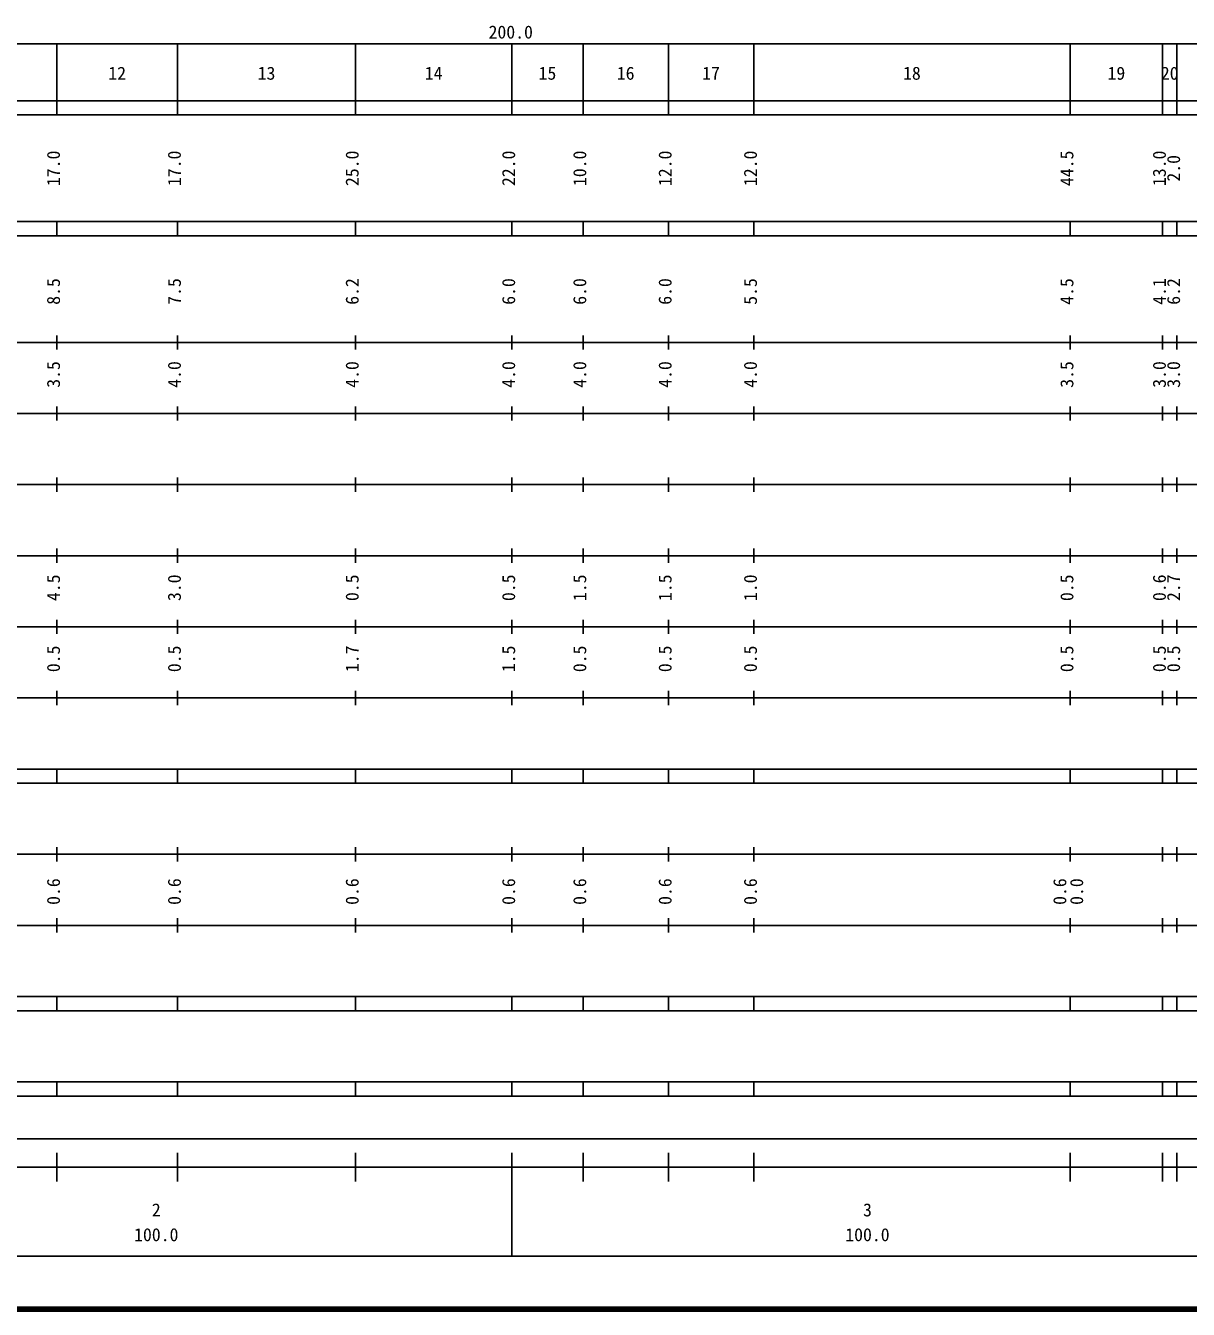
# Model space of a CAD drawing. Units: millimetres on the paper. Extents: x 40 to 680, y 20 to 380.
# Drawn here: x 199.6 to 363.1, y 20 to 200.6 of the extents above; entities that cross this region are included whole.
import ezdxf
from ezdxf.enums import TextEntityAlignment as Align

# ---------------------------------------------------------------- set-up
doc = ezdxf.new("R2010")
doc.units = ezdxf.units.MM
doc.layers.add('M-TTL', color=2, linetype='Continuous', lineweight=140)
doc.layers.add('M-TTL-BAND', color=7, linetype='Continuous', lineweight=25)
doc.styles.add('ＭＳ ゴシック', font='')
doc.styles.get('ＭＳ ゴシック').set_extended_font_data('MS Gothic')

msp = doc.modelspace()

# ---------------------------------------------------------------- linework, layer by layer
at = {"layer": 'M-TTL'}
msp.add_line((40, 20), (680, 20), dxfattribs=at)
at = {"layer": 'M-TTL-BAND'}
for p, q in [((68, 198), (579, 198)), ((204, 188), (204, 198)), ((221, 188), (221, 198)), ((246, 188), (246, 198)), ((268, 188), (268, 198)), ((278, 188), (278, 198)), ((290, 188), (290, 198)), ((302, 188), (302, 198)), ((346.5, 188), (346.5, 198)), ((359.5, 188), (359.5, 198)), ((361.5, 188), (361.5, 198)), ((40, 190), (579, 190)), ((40, 188), (579, 188)), ((40, 173), (579, 173)), ((204, 171), (204, 173)), ((221, 171), (221, 173)), ((246, 171), (246, 173)), ((268, 171), (268, 173)), ((278, 171), (278, 173)), ((290, 171), (290, 173)), ((302, 171), (302, 173)), ((346.5, 171), (346.5, 173)), ((359.5, 171), (359.5, 173)), ((361.5, 171), (361.5, 173)), ((40, 171), (579, 171)), ((40, 156), (579, 156)), ((204, 155), (204, 157)), ((221, 155), (221, 157)), ((246, 155), (246, 157)), ((268, 155), (268, 157)), ((278, 155), (278, 157)), ((290, 155), (290, 157)), ((302, 155), (302, 157)), ((346.5, 155), (346.5, 157)), ((359.5, 155), (359.5, 157)), ((361.5, 155), (361.5, 157)), ((204, 145), (204, 147)), ((221, 145), (221, 147)), ((246, 145), (246, 147)), ((268, 145), (268, 147)), ((278, 145), (278, 147)), ((290, 145), (290, 147)), ((302, 145), (302, 147)), ((346.5, 145), (346.5, 147)), ((359.5, 145), (359.5, 147)), ((361.5, 145), (361.5, 147)), ((46, 146), (579, 146)), ((52, 136), (579, 136)), ((204, 135), (204, 137)), ((221, 135), (221, 137)), ((246, 135), (246, 137)), ((268, 135), (268, 137)), ((278, 135), (278, 137)), ((290, 135), (290, 137)), ((302, 135), (302, 137)), ((346.5, 135), (346.5, 137)), ((359.5, 135), (359.5, 137)), ((361.5, 135), (361.5, 137)), ((204, 125), (204, 127)), ((221, 125), (221, 127)), ((246, 125), (246, 127)), ((268, 125), (268, 127)), ((278, 125), (278, 127)), ((290, 125), (290, 127)), ((302, 125), (302, 127)), ((346.5, 125), (346.5, 127)), ((359.5, 125), (359.5, 127)), ((361.5, 125), (361.5, 127)), ((46, 126), (579, 126)), ((52, 116), (579, 116)), ((204, 115), (204, 117)), ((221, 115), (221, 117)), ((246, 115), (246, 117)), ((268, 115), (268, 117)), ((278, 115), (278, 117)), ((290, 115), (290, 117)), ((302, 115), (302, 117)), ((346.5, 115), (346.5, 117)), ((359.5, 115), (359.5, 117)), ((361.5, 115), (361.5, 117)), ((204, 105), (204, 107)), ((221, 105), (221, 107)), ((246, 105), (246, 107)), ((268, 105), (268, 107)), ((278, 105), (278, 107)), ((290, 105), (290, 107)), ((302, 105), (302, 107)), ((346.5, 105), (346.5, 107)), ((359.5, 105), (359.5, 107)), ((361.5, 105), (361.5, 107)), ((46, 106), (579, 106)), ((40, 96), (579, 96)), ((204, 94), (204, 96)), ((221, 94), (221, 96)), ((246, 94), (246, 96)), ((268, 94), (268, 96)), ((278, 94), (278, 96)), ((290, 94), (290, 96)), ((302, 94), (302, 96)), ((346.5, 94), (346.5, 96)), ((359.5, 94), (359.5, 96)), ((361.5, 94), (361.5, 96)), ((40, 94), (579, 94)), ((204, 83), (204, 85)), ((221, 83), (221, 85)), ((246, 83), (246, 85)), ((268, 83), (268, 85)), ((278, 83), (278, 85)), ((290, 83), (290, 85)), ((302, 83), (302, 85)), ((346.5, 83), (346.5, 85)), ((359.5, 83), (359.5, 85)), ((361.5, 83), (361.5, 85)), ((49, 84), (579, 84)), ((204, 73), (204, 75)), ((221, 73), (221, 75)), ((246, 73), (246, 75)), ((268, 73), (268, 75)), ((278, 73), (278, 75)), ((290, 73), (290, 75)), ((302, 73), (302, 75)), ((346.5, 73), (346.5, 75)), ((359.5, 73), (359.5, 75)), ((361.5, 73), (361.5, 75)), ((40, 74), (579, 74)), ((40, 64), (579, 64)), ((204, 62), (204, 64)), ((221, 62), (221, 64)), ((246, 62), (246, 64)), ((268, 62), (268, 64)), ((278, 62), (278, 64)), ((290, 62), (290, 64)), ((302, 62), (302, 64)), ((346.5, 62), (346.5, 64)), ((359.5, 62), (359.5, 64)), ((361.5, 62), (361.5, 64)), ((40, 62), (579, 62)), ((40, 52), (579, 52)), ((204, 50), (204, 52)), ((221, 50), (221, 52)), ((246, 50), (246, 52)), ((268, 50), (268, 52)), ((278, 50), (278, 52)), ((290, 50), (290, 52)), ((302, 50), (302, 52)), ((346.5, 50), (346.5, 52)), ((359.5, 50), (359.5, 52)), ((361.5, 50), (361.5, 52)), ((40, 50), (579, 50)), ((71, 44), (565, 44)), ((204, 38), (204, 42)), ((221, 38), (221, 42)), ((246, 38), (246, 42)), ((268, 27.5), (268, 42)), ((278, 38), (278, 42)), ((290, 38), (290, 42)), ((302, 38), (302, 42)), ((346.5, 38), (346.5, 42)), ((359.5, 38), (359.5, 42)), ((361.5, 38), (361.5, 42)), ((40, 40), (579, 40)), ((68, 27.5), (579, 27.5))]:
    msp.add_line(p, q, dxfattribs=at)

# ---------------------------------------------------------------- texts
at = {"layer": 'M-TTL-BAND', "style": 'ＭＳ ゴシック'}
for s, p in [('200.0', (264.719, 198.195)), ('12', (211.25, 192.405)), ('13', (232.25, 192.405)), ('14', (255.75, 192.405)), ('15', (271.75, 192.405)), ('16', (282.75, 192.405)), ('17', (294.75, 192.405)), ('18', (323, 192.405)), ('19', (351.75, 192.405)), ('20', (359.25, 192.405)), ('2', (217.375, 32.523)), ('3', (317.375, 32.523)), ('100.0', (214.875, 29.033)), ('100.0', (314.875, 29.033))]:
    msp.add_text(s, height=1.833, dxfattribs=at).set_placement(p, align=Align.BOTTOM_LEFT)
for s, p in [('17.0', (205, 178)), ('17.0', (222, 178)), ('25.0', (247, 178)), ('22.0', (269, 178)), ('10.0', (279, 178)), ('12.0', (291, 178)), ('12.0', (303, 178)), ('44.5', (347.5, 178)), ('13.0', (360.5, 178)), ('2.0', (362.5, 178.625)), ('8.5', (205, 161.299)), ('7.5', (222, 161.299)), ('6.2', (247, 161.299)), ('6.0', (269, 161.299)), ('6.0', (279, 161.299)), ('6.0', (291, 161.299)), ('5.5', (303, 161.299)), ('4.5', (347.5, 161.299)), ('4.1', (360.5, 161.299)), ('6.2', (362.5, 161.299)), ('3.5', (205, 149.625)), ('4.0', (222, 149.625)), ('4.0', (247, 149.625)), ('4.0', (269, 149.625)), ('4.0', (279, 149.625)), ('4.0', (291, 149.625)), ('4.0', (303, 149.625)), ('3.5', (347.5, 149.625)), ('3.0', (360.5, 149.625)), ('3.0', (362.5, 149.625)), ('4.5', (205, 119.625)), ('3.0', (222, 119.625)), ('0.5', (247, 119.625)), ('0.5', (269, 119.625)), ('1.5', (279, 119.625)), ('1.5', (291, 119.625)), ('1.0', (303, 119.625)), ('0.5', (347.5, 119.625)), ('0.6', (360.5, 119.625)), ('2.7', (362.5, 119.625)), ('0.5', (205, 109.625)), ('0.5', (222, 109.625)), ('1.7', (247, 109.625)), ('1.5', (269, 109.625)), ('0.5', (279, 109.625)), ('0.5', (291, 109.625)), ('0.5', (303, 109.625)), ('0.5', (347.5, 109.625)), ('0.5', (360.5, 109.625)), ('0.5', (362.5, 109.625)), ('0.6', (205, 76.889)), ('0.6', (222, 76.889)), ('0.6', (247, 76.889)), ('0.6', (269, 76.889)), ('0.6', (279, 76.889)), ('0.6', (291, 76.889)), ('0.6', (303, 76.889)), ('0.6', (346.5, 76.889)), ('0.0', (348.87, 76.889))]:
    msp.add_text(s, height=1.833, rotation=90, dxfattribs=at).set_placement(p, align=Align.BOTTOM_LEFT)

doc.saveas('drawing.dxf')
